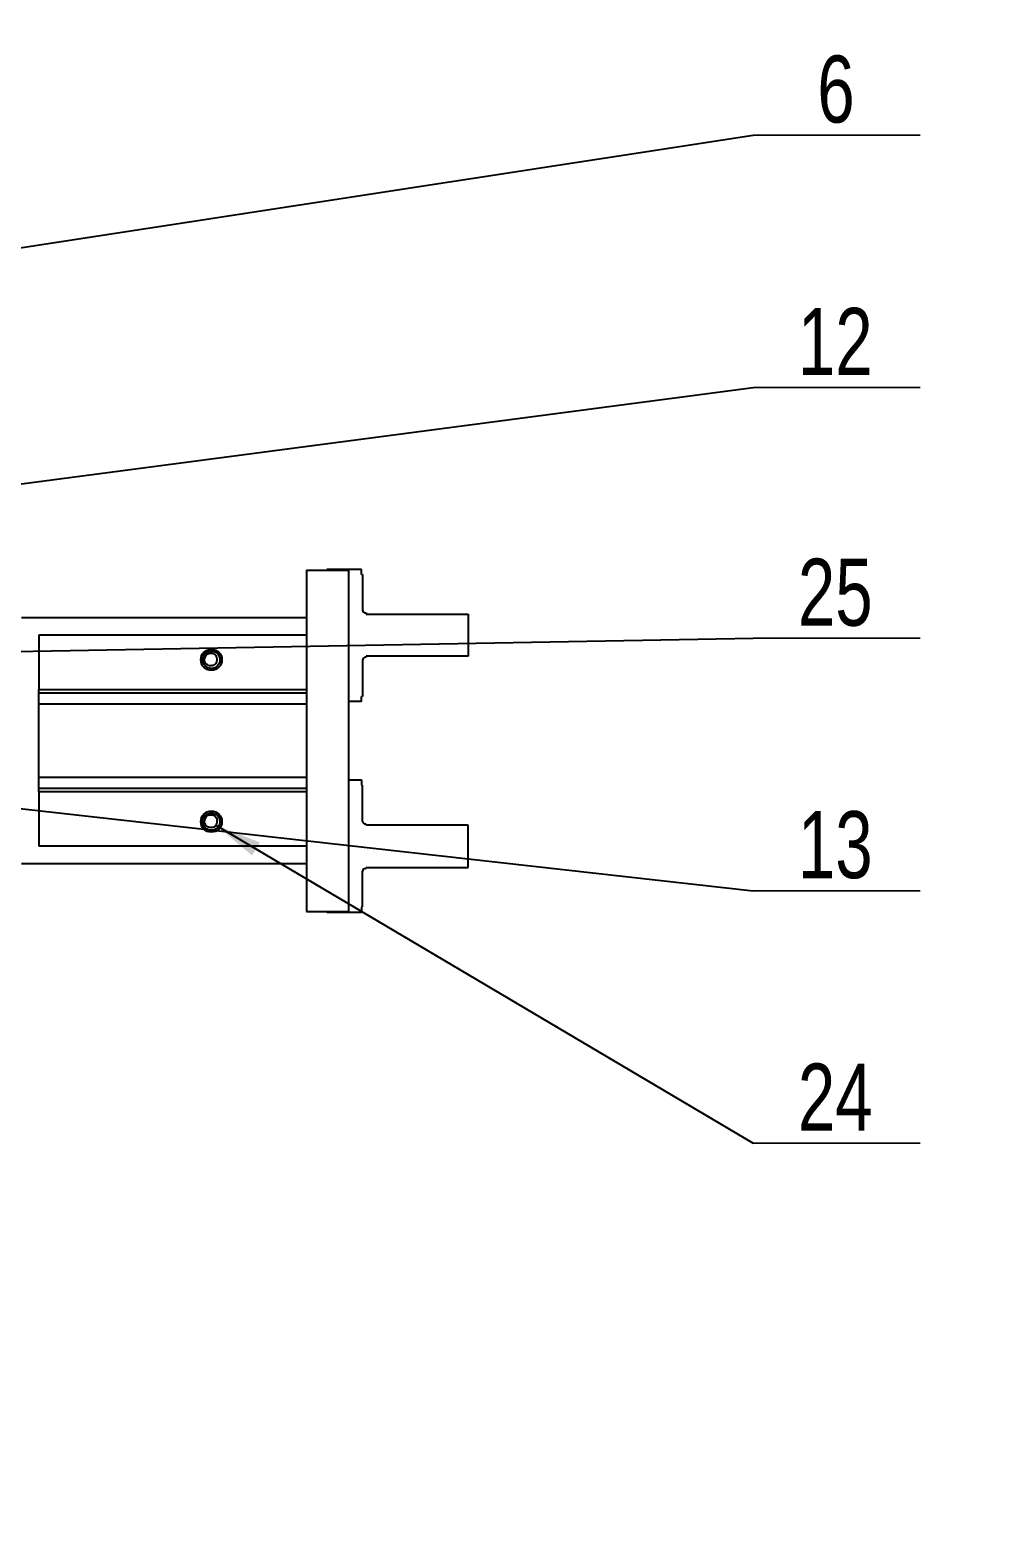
# Model space of a CAD drawing. Header units: millimetres. Extents: x 2 to 1187, y 2 to 839.
# Drawn here: x 380.2 to 448.3, y 399 to 506.1 of the extents above; entities that cross this region are included whole.
import ezdxf

# ---------------------------------------------------------------- set-up
doc = ezdxf.new("R2010")
doc.units = ezdxf.units.MM
doc.styles.add('SLDTEXTSTYLE2', font='TXT', dxfattribs={"width": 0.75})
doc.dimstyles.new('SLDDIMSTYLE0', dxfattribs={"dimtxt": 0.18, "dimasz": 3.302, "dimexe": 0, "dimexo": 0.0625, "dimgap": 0, "dimtad": 0, "dimtih": 1, "dimtoh": 1, "dimdec": 0, "dimrnd": 1e-09, "dimzin": 0, "dimdsep": 46, "dimtxsty": 'Standard', "dimsah": 1, "dimcen": 0.09, "dimadec": 0, "dimazin": 0, "dimtfac": 3.302, "dimtdec": 0, "dimtofl": 0, "dimtmove": 0, "dimatfit": 3, "dimfxl": 1, "dimfrac": 2, "dimtolj": 1, "dimtzin": 0, "dimarcsym": 0})

# ---------------------------------------------------------------- blocks, each defined once
blk = doc.blocks.new('SW_NOTE_0_21')
at = {"color": 0, "linetype": 'Continuous', "lineweight": 0}
for p, q in [((0, 0), (11.88, 0)), ((11.88, 0), (0, 0)), ((0, 0), (11.88, 0)), ((11.88, 0), (0, 0)), ((0, 0), (11.88, 0)), ((11.88, 0), (0, 0))]:
    blk.add_line(p, q, dxfattribs=at)
at = {"color": 0, "linetype": 'Continuous', "lineweight": 0, "insert": (5.89, 5.65), "char_height": 4.76, "attachment_point": 2, "style": 'SLDTEXTSTYLE2'}
blk.add_mtext('6', dxfattribs=at)
blk = doc.blocks.new('SW_NOTE_0_22')
at = {"color": 0, "linetype": 'Continuous', "lineweight": 0}
for p, q in [((0, 0), (11.88, 0)), ((11.88, 0), (0, 0)), ((0, 0), (11.88, 0)), ((11.88, 0), (0, 0)), ((0, 0), (11.88, 0)), ((11.88, 0), (0, 0))]:
    blk.add_line(p, q, dxfattribs=at)
at = {"color": 0, "linetype": 'Continuous', "lineweight": 0, "insert": (5.84, 5.65), "char_height": 4.762, "attachment_point": 2, "style": 'SLDTEXTSTYLE2'}
blk.add_mtext('12', dxfattribs=at)
blk = doc.blocks.new('SW_NOTE_0_23')
at = {"color": 0, "linetype": 'Continuous', "lineweight": 0}
for p, q in [((0, 0), (11.88, 0)), ((11.88, 0), (0, 0)), ((0, 0), (11.88, 0)), ((11.88, 0), (0, 0)), ((0, 0), (11.88, 0)), ((11.88, 0), (0, 0))]:
    blk.add_line(p, q, dxfattribs=at)
at = {"color": 0, "linetype": 'Continuous', "lineweight": 0, "insert": (5.84, 5.65), "char_height": 4.762, "attachment_point": 2, "style": 'SLDTEXTSTYLE2'}
blk.add_mtext('25', dxfattribs=at)
blk = doc.blocks.new('SW_NOTE_0_24')
at = {"color": 0, "linetype": 'Continuous', "lineweight": 0}
for p, q in [((0, 0), (11.88, 0)), ((11.88, 0), (0, 0)), ((0, 0), (11.88, 0)), ((11.88, 0), (0, 0)), ((0, 0), (11.88, 0)), ((11.88, 0), (0, 0))]:
    blk.add_line(p, q, dxfattribs=at)
at = {"color": 0, "linetype": 'Continuous', "lineweight": 0, "insert": (5.84, 5.65), "char_height": 4.762, "attachment_point": 2, "style": 'SLDTEXTSTYLE2'}
blk.add_mtext('13', dxfattribs=at)
blk = doc.blocks.new('SW_NOTE_0_25')
at = {"color": 0, "linetype": 'Continuous', "lineweight": 0}
for p, q in [((0, 0), (11.88, 0)), ((11.88, 0), (0, 0)), ((0, 0), (11.88, 0)), ((11.88, 0), (0, 0)), ((0, 0), (11.88, 0)), ((11.88, 0), (0, 0))]:
    blk.add_line(p, q, dxfattribs=at)
at = {"color": 0, "linetype": 'Continuous', "lineweight": 0, "insert": (5.84, 5.65), "char_height": 4.762, "attachment_point": 2, "style": 'SLDTEXTSTYLE2'}
blk.add_mtext('24', dxfattribs=at)

msp = doc.modelspace()

# ---------------------------------------------------------------- hatches: boundary and pattern name
h = msp.add_hatch()
h.set_pattern_fill('ANSI31', color=256, scale=0.3)
h.paths.add_polyline_path([(600.3858, 723.2245), (600.3858, 724.6149), (599.1608, 724.6149, 0.41421356), (598.8858, 724.3399), (598.8858, 719.8899, 0.41421356), (599.1608, 719.6149), (600.3858, 719.6149), (600.3858, 721.0053, -0.44496628)])
h.paths.add_polyline_path([(648.8858, 724.3399, 0.41421356), (648.6108, 724.6149), (647.8858, 724.6149), (647.3858, 724.6149), (647.3858, 723.2245, -0.44496628), (647.3858, 721.0053), (647.3858, 719.6149), (648.6108, 719.6149, 0.41421356), (648.8858, 719.8899)])
h.paths.add_polyline_path([(648.8858, 681.5899, 0.41421356), (648.6108, 681.8649), (647.3858, 681.8649), (647.3858, 680.4745, -0.44496628), (647.3858, 678.2553), (647.3858, 676.8649), (648.6108, 676.8649, 0.41421356), (648.8858, 677.1399)])
h.paths.add_polyline_path([(600.3858, 678.2553, -0.44496628), (600.3858, 680.4745), (600.3858, 681.8649), (599.1608, 681.8649, 0.41421356), (598.8858, 681.5899), (598.8858, 677.1399, 0.41421356), (599.1608, 676.8649), (600.1358, 676.8649), (600.3858, 676.8649)])
h.paths.add_polyline_path([(204.0979, 197.9237, 0.41421356), (203.8229, 198.1987), (203.0979, 198.1987), (202.5979, 198.1987), (202.5979, 196.8084, -0.21244211), (203.0916, 195.6987, -0.21244211), (202.5979, 194.5891), (202.5979, 193.1987), (203.8229, 193.1987, 0.41421356), (204.0979, 193.4737)])
h.paths.add_polyline_path([(155.5979, 198.1987), (154.3729, 198.1987, 0.41421356), (154.0979, 197.9237), (154.0979, 193.4737, 0.41421356), (154.3729, 193.1987), (155.5979, 193.1987), (155.5979, 194.5891, -0.21244211), (155.1041, 195.6987, -0.21244211), (155.5979, 196.8084)])
h.paths.add_polyline_path([(155.5979, 154.0584), (155.5979, 155.4487), (154.3729, 155.4487, 0.41421356), (154.0979, 155.1737), (154.0979, 150.7237, 0.41421356), (154.3729, 150.4487), (155.3479, 150.4487), (155.5979, 150.4487), (155.5979, 151.8391, -0.44496628)])
h.paths.add_polyline_path([(204.0979, 155.1737, 0.41421356), (203.8229, 155.4487), (202.5979, 155.4487), (202.5979, 154.0584, -0.21244211), (203.0916, 152.9487, -0.21244211), (202.5979, 151.8391), (202.5979, 150.4487), (203.8229, 150.4487, 0.41421356), (204.0979, 150.7237)])
h = msp.add_hatch()
h.set_pattern_fill('ANSI31', color=256, scale=0.3, angle=90)
h.paths.add_polyline_path([(159.0979, 197.9237, 0.41421356), (158.8229, 198.1987), (157.5979, 198.1987), (157.5979, 196.8084, -0.21244211), (158.0916, 195.6987, -0.21244211), (157.5979, 194.5891), (157.5979, 193.1987), (158.8229, 193.1987, 0.41421356), (159.0979, 193.4737)])
h.paths.add_polyline_path([(200.5979, 196.8084), (200.5979, 198.1987), (199.3729, 198.1987, 0.41421356), (199.0979, 197.9237), (199.0979, 193.4737, 0.41421356), (199.3729, 193.1987), (200.3479, 193.1987), (200.5979, 193.1987), (200.5979, 194.5891, -0.44496628)])
h.paths.add_polyline_path([(157.5979, 154.0584), (157.5979, 155.4487), (158.8229, 155.4487), (159.0979, 155.4487), (159.0979, 150.4487), (158.8229, 150.4487), (157.5979, 150.4487), (157.5979, 151.8391, 0.44496628)])
h.paths.add_polyline_path([(200.5979, 154.0584), (200.5979, 155.4487), (199.3729, 155.4487, 0.41421356), (199.0979, 155.1737), (199.0979, 150.7237, 0.41421356), (199.3729, 150.4487), (200.5979, 150.4487), (200.5979, 151.8391, -0.44496628)])
h.paths.add_polyline_path([(603.8858, 724.3399, 0.41421356), (603.6108, 724.6149), (602.3858, 724.6149), (602.3858, 723.2245, -0.44496628), (602.3858, 721.0053), (602.3858, 719.6149), (603.6108, 719.6149, 0.41421356), (603.8858, 719.8899)])
h.paths.add_polyline_path([(645.3858, 724.6149), (644.1608, 724.6149, 0.41421356), (643.8858, 724.3399), (643.8858, 719.8899, 0.41421356), (644.1608, 719.6149), (645.1358, 719.6149), (645.3858, 719.6149), (645.3858, 721.0053, -0.44496628), (645.3858, 723.2245)])
h.paths.add_polyline_path([(645.3858, 680.4745), (645.3858, 681.8649), (644.1608, 681.8649, 0.41421356), (643.8858, 681.5899), (643.8858, 677.1399, 0.41421356), (644.1608, 676.8649), (645.3858, 676.8649), (645.3858, 678.2553, -0.44496628)])
h.paths.add_polyline_path([(603.8858, 681.5899, 0.41421356), (603.6108, 681.8649), (602.6358, 681.8649), (602.3858, 681.8649), (602.3858, 680.4745, -0.44496628), (602.3858, 678.2553), (602.3858, 676.8649), (603.6108, 676.8649, 0.41421356), (603.8858, 677.1399)])

# ---------------------------------------------------------------- linework, layer by layer
at = {"color": 7, "linetype": 'Continuous', "lineweight": 25}
for p, q in [((399.8479, 467.7516), (399.8479, 463.1266)), ((399.8479, 467.7516), (402.8479, 467.7516)), ((401.2979, 467.7516), (401.2979, 467.8016)), ((401.4799, 467.8016), (401.2979, 467.8016)), ((401.4799, 467.7516), (401.4799, 467.8016)), ((401.8326, 467.8016), (401.4799, 467.8016)), ((402.3628, 467.8016), (401.8326, 467.8016)), ((401.8326, 467.7516), (401.8326, 467.8016)), ((402.716, 467.8016), (402.3628, 467.8016)), ((402.3628, 467.7516), (402.3628, 467.8016)), ((402.716, 467.7516), (402.716, 467.8016)), ((403.7729, 467.8016), (402.716, 467.8016)), ((402.8479, 467.7516), (402.8479, 443.5016)), ((403.7729, 467.4266), (403.7729, 467.8016)), ((403.7729, 467.4266), (403.8479, 467.4266)), ((403.8479, 467.4266), (403.8479, 464.9016)), ((379.5979, 464.3766), (399.8479, 464.3766)), ((404.0479, 464.7016), (404.0979, 464.7016)), ((404.0979, 464.7016), (404.0979, 464.6266)), ((404.0979, 464.6266), (411.3479, 464.6266)), ((411.3479, 464.6266), (411.3479, 461.6266)), ((380.8479, 463.1266), (380.8479, 459.2516)), ((399.8479, 463.1266), (380.8479, 463.1266)), ((399.8479, 463.1266), (399.8479, 459.2516)), ((403.8479, 461.3516), (403.8479, 458.7766)), ((404.0979, 461.5516), (404.0479, 461.5516)), ((411.3479, 461.6266), (404.0979, 461.6266)), ((404.0979, 461.6266), (404.0979, 461.5516)), ((399.8479, 459.2516), (380.8479, 459.2516)), ((380.8479, 459.0016), (380.8479, 459.2516)), ((399.8479, 459.0016), (380.8479, 459.0016)), ((380.8479, 458.2516), (380.8479, 459.0016)), ((399.8479, 459.2516), (399.8479, 452.0016)), ((403.8479, 458.7766), (403.7729, 458.7766)), ((403.7729, 458.4016), (403.7729, 458.7766)), ((380.8479, 458.2516), (399.8479, 458.2516)), ((380.8479, 453.0016), (380.8479, 458.2516)), ((403.7729, 458.4016), (402.8479, 458.4016)), ((399.8479, 453.0016), (380.8479, 453.0016)), ((380.8479, 452.2516), (380.8479, 453.0016)), ((380.8479, 452.2516), (399.8479, 452.2516)), ((380.8479, 452.0016), (380.8479, 452.2516)), ((402.8479, 452.8516), (403.7729, 452.8516)), ((403.7729, 452.8516), (403.7729, 452.4766)), ((403.8479, 452.4766), (403.7729, 452.4766)), ((403.8479, 449.9016), (403.8479, 452.4766)), ((380.8479, 452.0016), (380.8479, 448.1266)), ((399.8479, 452.0016), (380.8479, 452.0016)), ((399.8479, 452.0016), (399.8479, 448.1266)), ((404.0979, 449.7016), (404.0479, 449.7016)), ((404.0979, 449.6266), (404.0979, 449.7016)), ((411.3479, 449.6266), (404.0979, 449.6266)), ((411.3479, 446.6266), (411.3479, 449.6266)), ((399.8479, 448.1266), (380.8479, 448.1266)), ((399.8479, 448.1266), (399.8479, 443.5016)), ((399.8479, 446.8766), (379.5979, 446.8766)), ((403.8479, 443.8266), (403.8479, 446.3516)), ((404.0479, 446.5516), (404.0979, 446.5516)), ((404.0979, 446.6266), (411.3479, 446.6266)), ((404.0979, 446.5516), (404.0979, 446.6266)), ((399.8479, 443.5016), (402.8479, 443.5016)), ((401.2979, 443.5016), (401.2979, 443.4516)), ((401.2979, 443.4516), (401.4799, 443.4516)), ((401.4799, 443.5016), (401.4799, 443.4516)), ((401.4799, 443.4516), (401.8326, 443.4516)), ((401.8326, 443.5016), (401.8326, 443.4516)), ((401.8326, 443.4516), (402.3628, 443.4516)), ((402.3628, 443.5016), (402.3628, 443.4516)), ((402.3628, 443.4516), (402.716, 443.4516)), ((402.716, 443.5016), (402.716, 443.4516)), ((402.716, 443.4516), (403.7729, 443.4516)), ((403.7729, 443.8266), (403.8479, 443.8266)), ((403.7729, 443.8266), (403.7729, 443.4516))]:
    msp.add_line(p, q, dxfattribs=at)
for centre, radius in [((393.0979, 461.3766), 0.75), ((393.0979, 461.3766), 0.6146), ((393.0979, 449.8766), 0.75), ((393.0979, 449.8766), 0.6146)]:
    msp.add_circle(centre, radius, dxfattribs=at)
for centre, radius, start, end in [((404.0479, 464.9016), 0.2, 180, 270), ((393.0979, 461.3766), 0.5, 121.054095, 182.293192), ((393.0979, 461.3766), 0.4167, 281.663528, 21.758047), ((404.0479, 461.3516), 0.2, 90, 180), ((393.0979, 449.8766), 0.5, 111.123461, 172.362558), ((393.0979, 449.8766), 0.4167, 271.732894, 11.827413), ((404.0479, 449.9016), 0.2, 180, 270), ((404.0479, 446.3516), 0.2, 90, 180)]:
    msp.add_arc(centre, radius, start, end, dxfattribs=at)
for points, knots in [([(392.84, 461.8049), (392.8882, 461.8229), (392.9871, 461.8598), (393.1501, 461.8509), (393.3005, 461.7921), (393.4163, 461.6852), (393.468, 461.5898), (393.4833, 461.5365), (393.4849, 461.531)], [0, 0, 0, 0, 0.19259383, 0.39496587, 0.59995141, 0.79088907, 0.97826238, 1, 1, 1, 1]), ([(393.1821, 460.9685), (393.1563, 460.9617), (393.0854, 460.9431), (392.9605, 460.9486), (392.8235, 461.0011), (392.7063, 461.0988), (392.6263, 461.2222), (392.6068, 461.3155), (392.5983, 461.3566)], [0, 0, 0, 0, 0.10049468, 0.2754118, 0.46033176, 0.6432368, 0.84277176, 1, 1, 1, 1]), ([(393.1105, 449.4601), (393.0838, 449.4579), (393.0108, 449.4518), (392.8887, 449.4787), (392.7629, 449.554), (392.6643, 449.6705), (392.6067, 449.8059), (392.6037, 449.9011), (392.6023, 449.943)], [0, 0, 0, 0, 0.10049463, 0.27541175, 0.46033171, 0.64323675, 0.84277171, 1, 1, 1, 1]), ([(392.9177, 450.343), (392.9683, 450.3524), (393.0721, 450.3717), (393.2311, 450.3348), (393.3691, 450.2509), (393.4648, 450.1256), (393.4993, 450.0228), (393.5051, 449.9677), (393.5057, 449.962)], [0, 0, 0, 0, 0.192593828, 0.394965875, 0.599951414, 0.790889071, 0.978262383, 1, 1, 1, 1])]:
    msp.add_open_spline(points, degree=3, knots=knots, dxfattribs=at)

# ---------------------------------------------------------------- block references
at = {"color": 7, "linetype": 'Continuous', "lineweight": 0}
for name, p in [('SW_NOTE_0_21', (431.5914, 498.6536)), ('SW_NOTE_0_22', (431.5914, 480.7201)), ('SW_NOTE_0_23', (431.5914, 462.9053)), ('SW_NOTE_0_24', (431.5914, 444.9719)), ('SW_NOTE_0_25', (431.5914, 427.0384))]:
    msp.add_blockref(name, p, dxfattribs=at)

# ---------------------------------------------------------------- leaders
for points in [[(311.0979, 480.1266), (431.5914, 498.6536)], [(314.0931, 465.2516), (431.5914, 480.7201)], [(314.0354, 460.7891), (431.5914, 462.9053)], [(308.7229, 458.7516), (431.5914, 444.9719)], [(393.4252, 449.6188), (431.5914, 427.0384)]]:
    msp.add_leader(points, dimstyle='SLDDIMSTYLE0', dxfattribs=at)

doc.saveas('drawing.dxf')
